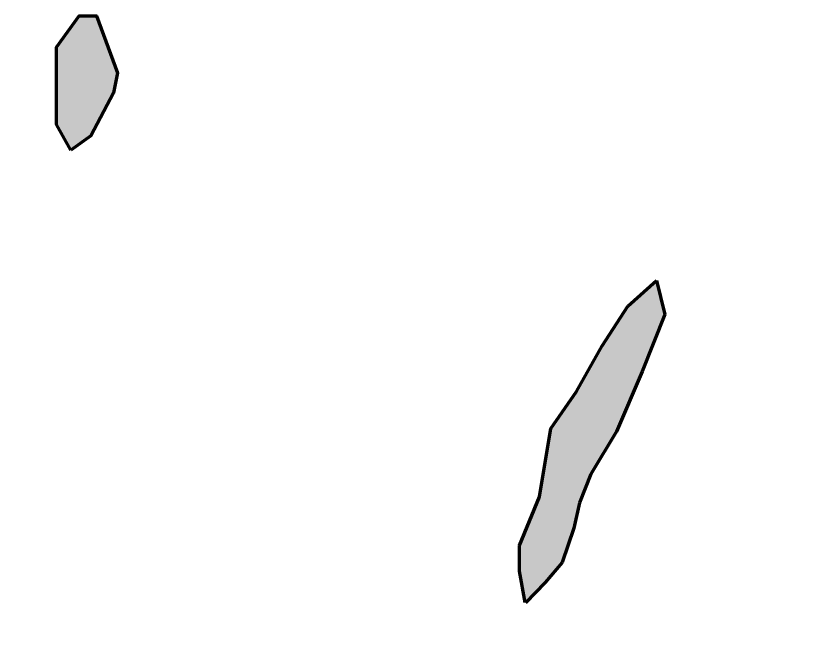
# Model space of a CAD drawing. Header units: millimetres. Extents: x 2676 to 5565, y 1584 to 2775.
# Drawn here: x 3374.29 to 3414.47, y 2085.04 to 2117.54 of the extents above; entities that cross this region are included whole.
import ezdxf

# ---------------------------------------------------------------- set-up
doc = ezdxf.new("R2010")
doc.units = ezdxf.units.MM
doc.layers.add('Warstwa5', color=7, linetype='Continuous', lineweight=100)

msp = doc.modelspace()

# ---------------------------------------------------------------- hatches: boundary and pattern name
at = {"layer": 'Warstwa5'}
h = msp.add_hatch(color=256, dxfattribs=at)
h.dxf.hatch_style = 1
h.paths.add_polyline_path([(3255.57946266908, 2044.712334215471), (3255.845049959262, 2043.650706175269), (3255.845049959262, 2042.589078135067), (3254.074464781304, 2042.85448303528), (3253.012105890326, 2043.739171662223), (3252.215344019784, 2044.889269409055), (3251.330046565678, 2046.747120589244), (3250.533274964881, 2048.51649784313), (3250.00210038452, 2049.84353500322), (3250.00210038452, 2050.905163043421), (3251.330046565678, 2050.728223630163), (3252.657983016583, 2049.932000490175), (3253.631816054251, 2048.781906963019), (3254.428577924795, 2047.631809216187), (3255.313875378899, 2046.039367155885)])
h.paths.add_polyline_path([(3252.124385602909, 2093.578107866271), (3249.021981602595, 2096.826025492439), (3247.840115728726, 2096.235494631347), (3248.135584629757, 2094.021004957171), (3248.578787981303, 2092.692313684471), (3249.021981602595, 2091.511251962287), (3250.499316377494, 2090.773087331004), (3251.976660882647, 2089.444396058303), (3252.41985450394, 2090.034926919395), (3252.863057855486, 2091.954149053187)])
h.paths.add_polyline_path([(3263.316571650954, 2107.510824977553), (3262.872200668897, 2109.731150462292), (3262.279706026153, 2112.247524127294), (3259.909737185431, 2115.207959513505), (3259.317242542687, 2113.431699969648), (3259.317242542687, 2111.655436206117), (3259.909737185431, 2110.323238383469), (3260.798479149547, 2108.546978839613), (3261.687221113663, 2107.362802997259), (3261.835344774348, 2105.29049527314), (3261.835344774348, 2103.514231509608), (3262.72407700821, 2100.997862064281), (3264.20531361507, 2098.777532359867), (3266.2145527394, 2096.772477816338), (3265.982787813047, 2098.777532359867), (3265.113117147292, 2100.190359732944), (3264.069664140352, 2102.21792202307), (3263.612818972326, 2104.402363391374), (3263.612818972326, 2106.178627154905)])
h.paths.add_polyline_path([(3253.903387450806, 2023.897095051996), (3254.257500594294, 2025.31259769904), (3253.637800160624, 2026.0203511324), (3252.044266689285, 2026.5511651525), (3251.07044338187, 2026.5511651525), (3250.185145927764, 2024.958723092198), (3250.539268801509, 2023.897095051996), (3251.336030672051, 2022.835467011795), (3253.098569175032, 2023.226872420595)])
h.paths.add_polyline_path([(3272.937234062809, 2020.26986661792), (3273.114295499681, 2021.331494658122), (3273.114295499681, 2022.481588185277), (3273.114295499681, 2023.454750738525), (3272.494585335757, 2024.339439365468), (3271.343710321724, 2024.427909072097), (3270.546938720927, 2023.808625345368), (3269.927228557002, 2022.570057891907), (3269.927228557002, 2021.596899558334), (3270.281351430745, 2020.004457498032), (3270.635464574236, 2019.031299164461), (3271.166648884851, 2018.41201543773), (3272.273262945817, 2018.41201543773), (3272.494585335757, 2018.854359751202), (3272.671646772627, 2019.65058289119)])
h.paths.add_polyline_path([(3282.232837870411, 2005.053199448255), (3280.816365835944, 2006.026357781828), (3279.665481091657, 2005.760952881616), (3279.311367948167, 2004.699324841414), (3279.311367948167, 2003.726166507841), (3279.665481091657, 2003.106882781111), (3281.436075999869, 2002.753008174269), (3281.701663290049, 2003.018413074482), (3282.498425160593, 2003.991571408054)])
h.paths.add_polyline_path([(3304.978941899082, 2045.154678528942), (3304.713354608901, 2046.481711469357), (3303.828057154795, 2047.808748629446), (3302.854233847382, 2047.543339509558), (3302.234523683455, 2046.658650882615), (3302.234523683455, 2044.623864508842), (3302.234523683455, 2043.385297055381), (3302.234523683455, 2042.589078135067), (3303.4031172445, 2041.713233594727), (3303.916592738358, 2041.969794408337), (3304.80188046221, 2043.208357642123)])
h.paths.add_polyline_path([(3379.295918969423, 2113.592937972129), (3379.489161819138, 2114.623070357925), (3378.418035969067, 2117.540709800004), (3377.540152968711, 2117.540709800004), (3376.369642301572, 2115.932359564848), (3376.369642301572, 2114.031577410927), (3376.369642301572, 2111.984583517297), (3377.101211468535, 2110.668656761556), (3378.125408302281, 2111.399728119118)])
h.paths.add_polyline_path([(3405.013379933956, 2096.282767650681), (3406.325592293968, 2099.342496209966), (3407.491996793809, 2102.256523610223), (3407.054592673805, 2104.004941738247), (3405.596582183878, 2102.69362708731), (3404.284369823867, 2100.653810860903), (3402.97216719411, 2098.322588096763), (3401.659954834098, 2096.42846880971), (3401.076752584178, 2092.931636773338), (3400.056136484, 2090.454712850169), (3400.056136484, 2089.143402418907), (3400.351824911389, 2087.51824766824), (3401.368348844011, 2088.560593563116), (3402.243157084018, 2089.580505895995), (3402.826359333938, 2091.328919804343), (3403.117965324025, 2092.64023445528), (3403.701167573947, 2094.097246045571)])
h.paths.add_polyline_path([(3392.678793923345, 2059.482585085262), (3391.953568882163, 2060.660266847749), (3390.684422627532, 2059.935537661753), (3389.505933151893, 2058.214311119607), (3387.692875414066, 2056.764856967291), (3386.514385938427, 2055.043630425145), (3385.698513848505, 2053.77535645949), (3384.701328200601, 2052.235310104006), (3384.610681151862, 2051.32940073135), (3384.701328200601, 2049.970534562527), (3384.701328200601, 2048.79285280004), (3385.517210020776, 2049.336397579699), (3386.967650372884, 2050.423491358692), (3388.146139848523, 2052.144717900838), (3389.415286103155, 2053.865944442985), (3390.775079406525, 2055.677763188298), (3392.316176537626, 2057.670766339948)])
h.paths.add_polyline_path([(3414.468024747532, 2044.651883151025), (3413.929328680622, 2045.190203973), (3412.582603108731, 2045.100485242562), (3411.595001761276, 2044.651883151025), (3410.338057245493, 2043.5752372874), (3409.889151964948, 2042.408872693338), (3409.889151964948, 2040.883624738175), (3410.607410144075, 2040.973347688288), (3412.043916772076, 2041.78082892125), (3413.12129917564, 2042.498591423775), (3414.019119466986, 2043.39579560685)])
h.paths.add_polyline_path([(3407.513364432176, 2011.168968570853), (3408.46401027393, 2012.454264705569), (3409.358746074673, 2013.851323153066), (3410.477160960476, 2016.086615825128), (3411.092278444386, 2017.818969650319), (3411.875174702602, 2019.942500009602), (3412.825820544354, 2021.674853834796), (3411.986595844197, 2021.190414043248), (3410.589000503005, 2020.277791167622), (3409.526505388467, 2019.104265785038), (3407.625203974705, 2017.260145427387), (3406.227190232579, 2015.304262756955), (3405.052855575514, 2013.571908931762), (3403.543002290859, 2011.616030481004), (3401.753540419626, 2008.989557055181), (3401.02657366293, 2007.760146296531), (3399.404880835746, 2005.468968248403), (3398.789753621581, 2004.071909800905), (3398.454225263738, 2002.674851353408), (3398.006857363365, 2001.389559438366), (3400.131847592442, 2003.233675576342), (3401.809460190891, 2004.016028644514), (3403.207473933016, 2005.133677090383), (3404.549567903876, 2006.698383226729), (3405.388383933356, 2008.03955629816), (3406.283110003844, 2009.380733589268)])

# ---------------------------------------------------------------- linework, layer by layer
for p, q in [((3405.596582183878, 2102.69362708731), (3407.054592673805, 2104.004941738247)), ((3407.054592673805, 2104.004941738247), (3407.491996793809, 2102.256523610223)), ((3404.284369823867, 2100.653810860903), (3405.596582183878, 2102.69362708731)), ((3407.491996793809, 2102.256523610223), (3406.325592293968, 2099.342496209967)), ((3402.97216719411, 2098.322588096763), (3404.284369823867, 2100.653810860903)), ((3406.325592293968, 2099.342496209967), (3405.013379933956, 2096.282767650681)), ((3401.659954834098, 2096.42846880971), (3402.97216719411, 2098.322588096763)), ((3401.076752584178, 2092.931636773338), (3401.659954834098, 2096.42846880971)), ((3405.013379933956, 2096.282767650681), (3403.701167573947, 2094.097246045571)), ((3403.701167573947, 2094.097246045571), (3403.117965324025, 2092.64023445528)), ((3400.056136484, 2090.454712850169), (3401.076752584178, 2092.931636773338)), ((3403.117965324025, 2092.64023445528), (3402.826359333938, 2091.328919804343)), ((3402.826359333938, 2091.328919804343), (3402.243157084018, 2089.580505895995)), ((3400.056136484, 2089.143402418907), (3400.056136484, 2090.454712850169)), ((3402.243157084018, 2089.580505895995), (3401.368348844011, 2088.560593563117)), ((3400.347742474087, 2087.540685449912), (3400.056136484, 2089.143402418907)), ((3401.368348844011, 2088.560593563117), (3400.357151629962, 2087.523709697277))]:
    msp.add_line(p, q, dxfattribs=at)
msp.add_lwpolyline([(3377.101211468535, 2110.668656761556), (3376.369642301572, 2111.984583517297), (3376.369642301572, 2114.031577410927), (3376.369642301572, 2115.932359564848), (3377.540152968711, 2117.540709800004), (3378.418035969067, 2117.540709800004), (3379.489161819138, 2114.623070357925), (3379.295918969423, 2113.592937972129), (3378.125408302281, 2111.399728119118), (3377.101211468535, 2110.668656761556)], dxfattribs=at)

doc.saveas('drawing.dxf')
